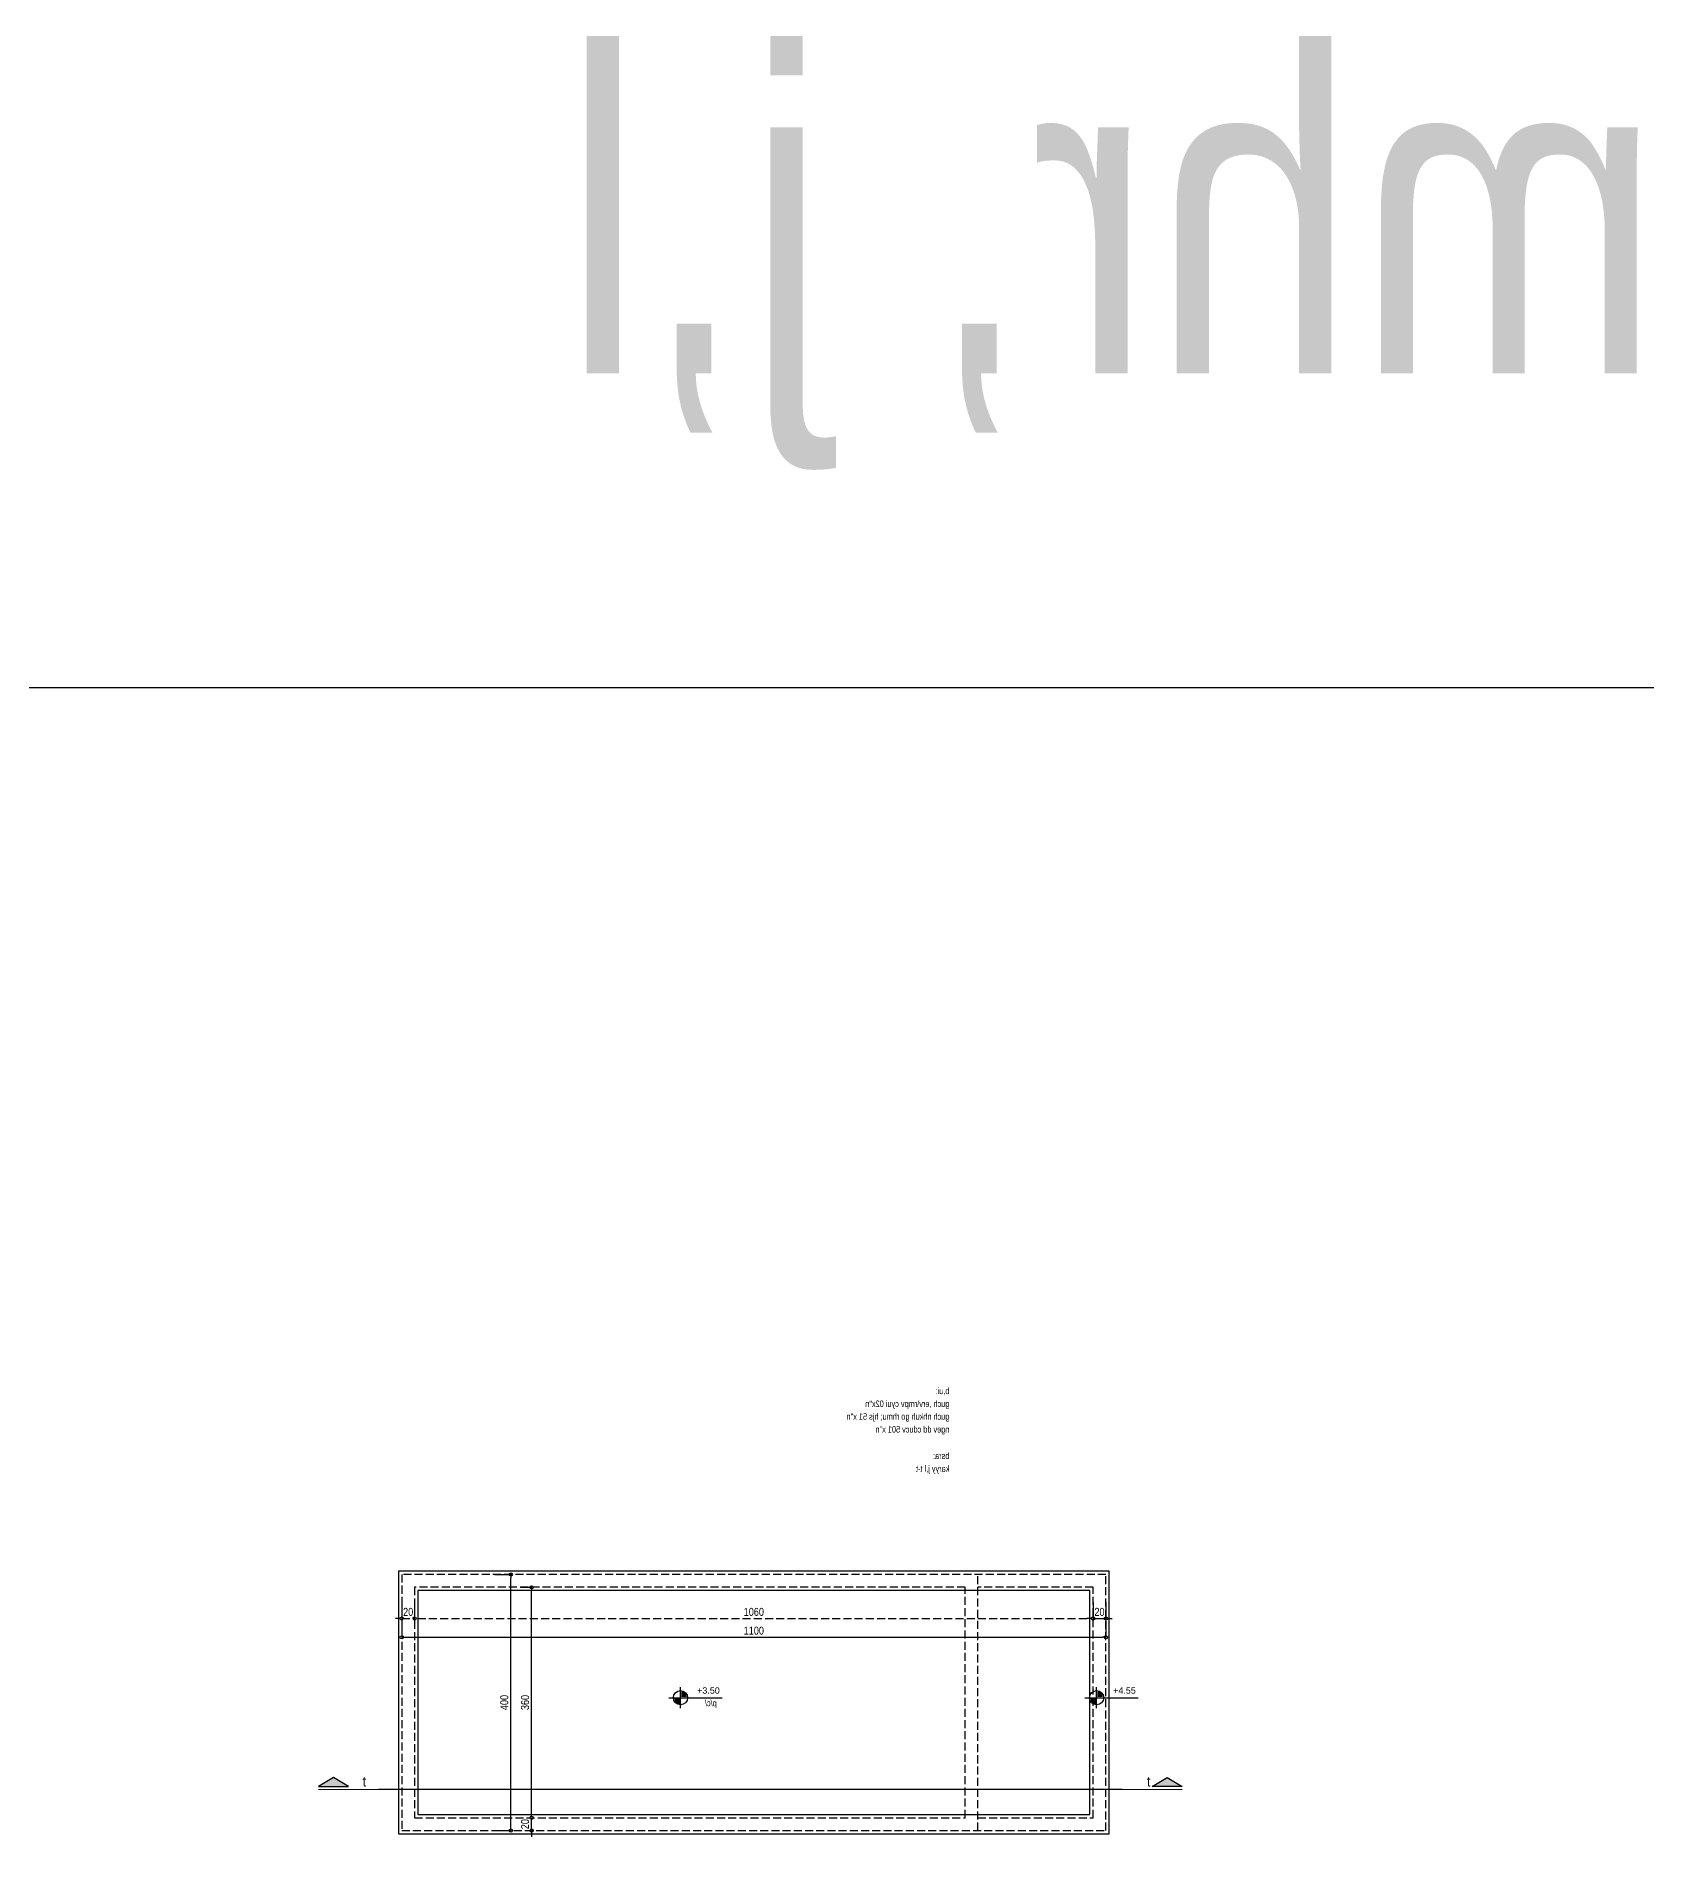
# Model space of a CAD drawing. Header units: millimetres. Extents: x 16987892 to 17014545, y 63475219 to 63484768.
# Drawn here: x 16996983 to 16999499, y 63481946 to 63484768 of the extents above; entities that cross this region are included whole.
import ezdxf

# ---------------------------------------------------------------- set-up
doc = ezdxf.new("R2010")
doc.units = ezdxf.units.MM
doc.header["$LTSCALE"] = 0.01
doc.linetypes.add('HIDDEN', pattern=[3.5, 2.5, -1])
for name, color, linetype in [('DIM 50', 5, 'Continuous'), ('HID-2', 1, 'HIDDEN'), ('Symbols', 1, 'Continuous'), ('Text50', 2, 'Continuous'), ('wall', 2, 'Continuous')]:
    doc.layers.add(name, color=color, linetype=linetype)
doc.styles.add('DIM', font='oron_.shx', dxfattribs={"width": 0.85})
doc.styles.add('MIRYL', font='techno_m')
doc.styles.add('mvt-mirym', font='mvt-mirym.shx')
doc.styles.get("Standard").update_dxf_attribs({"font": 'arial.ttf'})
doc.dimstyles.new('RIKI 1_50', dxfattribs={"dimscale": 5, "dimtxt": 2.5, "dimasz": 1, "dimexe": 0.1, "dimexo": 3, "dimgap": 0.8, "dimtad": 1, "dimdec": 1, "dimrnd": 1, "dimdsep": 46, "dimtxsty": 'DIM', "dimblk": 'DOTBLANK', "dimcen": 0.15, "dimdle": 0.1, "dimclrt": 7, "dimadec": 0, "dimazin": 0, "dimtfac": 1, "dimtdec": 1, "dimtix": 1, "dimtmove": 2, "dimatfit": 3, "dimfxl": 5, "dimfxlon": 1, "dimtolj": 1, "dimarcsym": 0})

# ---------------------------------------------------------------- blocks, each defined once
blk = doc.blocks.new('level')
for p, q in [((-36.4, 0), (129.8, 0)), ((0, -33.1), (0, 33.1))]:
    blk.add_line(p, q)
at = {"const_width": 16.9}
for points in [[(-10.7, -2.3, 0.414214), (-2.3, -10.7, -0.579856)], [(2.3, 10.7, -0.414214), (10.7, 2.3, 0.579856)]]:
    blk.add_lwpolyline(points, format="xyb", dxfattribs=at)
blk.add_circle((0, 0), 22.3)
blk.add_attdef('LEVEL', (51.9, 12.6), '', height=20)
blk = doc.blocks.new('_DotBlank')
at = {"color": 0, "linetype": 'ByBlock', "lineweight": -2}
blk.add_line((-0.5, 0), (-1, 0), dxfattribs=at)
blk.add_circle((0, 0), 0.5, dxfattribs=at)
blk = doc.blocks.new('*D473')
at = {"layer": 'DEFPOINTS', "color": 0, "ltscale": 100, "transparency": 16777216}
for p in [(16997553.9, 63482365.6), (16997724.3, 63482365.6), (16997553.9, 63481965.6)]:
    blk.add_point(p, dxfattribs=at)
at = {"layer": 'DIM 50', "color": 0, "lineweight": -2, "ltscale": 100, "transparency": 16777216}
for p, q in [((16997699.3, 63482365.6), (16997724.8, 63482365.6)), ((16997724.3, 63481970.6), (16997724.3, 63482360.6)), ((16997699.3, 63481965.6), (16997724.8, 63481965.6))]:
    blk.add_line(p, q, dxfattribs=at)
at = {"layer": 'DIM 50', "color": 0, "lineweight": -2, "ltscale": 100, "transparency": 16777216, "xscale": 5, "yscale": 5, "zscale": 5}
for p, rotation in [((16997724.3, 63482365.6), 90), ((16997724.3, 63481965.6), 270)]:
    blk.add_blockref('_DotBlank', p, dxfattribs=dict(at, rotation=rotation))
at = {"layer": 'DIM 50', "color": 7, "ltscale": 100, "transparency": 16777216, "insert": (16997714.1, 63482165.6), "char_height": 12.5, "attachment_point": 5, "rotation": 90, "style": 'DIM'}
blk.add_mtext('\\A1;400', dxfattribs=at)
blk = doc.blocks.new('*D474')
at = {"layer": 'DEFPOINTS', "color": 0, "ltscale": 100, "transparency": 16777216}
for p in [(16997756.8, 63481985.6), (16997759.3, 63481985.6), (16997756.8, 63481965.6)]:
    blk.add_point(p, dxfattribs=at)
at = {"layer": 'DIM 50', "color": 0, "lineweight": -2, "ltscale": 100, "transparency": 16777216}
for p, q in [((16997756.8, 63481985.6), (16997756.3, 63481985.6)), ((16997756.8, 63481990.6), (16997756.8, 63481995.6)), ((16997756.8, 63481965.6), (16997756.8, 63481985.6)), ((16997756.8, 63481965.6), (16997757.3, 63481965.6)), ((16997756.8, 63481960.6), (16997756.8, 63481955.6))]:
    blk.add_line(p, q, dxfattribs=at)
at = {"layer": 'DIM 50', "color": 0, "lineweight": -2, "ltscale": 100, "transparency": 16777216, "xscale": 5, "yscale": 5, "zscale": 5}
for p, rotation in [((16997756.8, 63481985.6), 270), ((16997756.8, 63481965.6), 90)]:
    blk.add_blockref('_DotBlank', p, dxfattribs=dict(at, rotation=rotation))
at = {"layer": 'DIM 50', "color": 7, "ltscale": 100, "transparency": 16777216, "insert": (16997746.5, 63481975.6), "char_height": 12.5, "attachment_point": 5, "rotation": 90, "style": 'DIM'}
blk.add_mtext('\\A1;20', dxfattribs=at)
blk = doc.blocks.new('*D475')
at = {"layer": 'DEFPOINTS', "color": 0, "ltscale": 100, "transparency": 16777216}
for p in [(16997724.3, 63482345.6), (16997756.8, 63482345.6), (16997759.3, 63481985.6)]:
    blk.add_point(p, dxfattribs=at)
at = {"layer": 'DIM 50', "color": 0, "lineweight": -2, "ltscale": 100, "transparency": 16777216}
for p, q in [((16997739.3, 63482345.6), (16997757.3, 63482345.6)), ((16997756.8, 63481990.6), (16997756.8, 63482340.6)), ((16997756.8, 63481985.6), (16997756.3, 63481985.6))]:
    blk.add_line(p, q, dxfattribs=at)
at = {"layer": 'DIM 50', "color": 0, "lineweight": -2, "ltscale": 100, "transparency": 16777216, "xscale": 5, "yscale": 5, "zscale": 5}
for p, rotation in [((16997756.8, 63482345.6), 90), ((16997756.8, 63481985.6), 270)]:
    blk.add_blockref('_DotBlank', p, dxfattribs=dict(at, rotation=rotation))
at = {"layer": 'DIM 50', "color": 7, "ltscale": 100, "transparency": 16777216, "insert": (16997746.5, 63482165.6), "char_height": 12.5, "attachment_point": 5, "rotation": 90, "style": 'DIM'}
blk.add_mtext('\\A1;360', dxfattribs=at)
blk = doc.blocks.new('*D476')
at = {"layer": 'DEFPOINTS', "color": 0, "ltscale": 500, "transparency": 16777216}
for p in [(16997553.9, 63482365.6), (16997573.9, 63482345.6), (16997573.9, 63482296.8)]:
    blk.add_point(p, dxfattribs=at)
at = {"layer": 'HID-2', "color": 0, "lineweight": -2, "ltscale": 500, "transparency": 16777216}
for p, q in [((16997553.9, 63482321.8), (16997553.9, 63482296.3)), ((16997573.9, 63482321.8), (16997573.9, 63482296.3)), ((16997548.9, 63482296.8), (16997543.9, 63482296.8)), ((16997553.9, 63482296.8), (16997573.9, 63482296.8)), ((16997578.9, 63482296.8), (16997583.9, 63482296.8))]:
    blk.add_line(p, q, dxfattribs=at)
at = {"layer": 'HID-2', "color": 0, "lineweight": -2, "ltscale": 500, "transparency": 16777216, "xscale": 5, "yscale": 5, "zscale": 5}
blk.add_blockref('_DotBlank', (16997553.9, 63482296.8), dxfattribs=at)
at = {"layer": 'HID-2', "color": 0, "lineweight": -2, "ltscale": 500, "transparency": 16777216, "xscale": 5, "yscale": 5, "zscale": 5, "rotation": 180}
blk.add_blockref('_DotBlank', (16997573.9, 63482296.8), dxfattribs=at)
at = {"layer": 'HID-2', "color": 7, "ltscale": 500, "transparency": 16777216, "insert": (16997563.9, 63482307.1), "char_height": 12.5, "attachment_point": 5, "style": 'DIM'}
blk.add_mtext('\\A1;20', dxfattribs=at)
blk = doc.blocks.new('*D477')
at = {"layer": 'DEFPOINTS', "color": 0, "ltscale": 500, "transparency": 16777216}
for p in [(16997573.9, 63482345.6), (16998633.9, 63482345.6), (16998633.9, 63482296.8)]:
    blk.add_point(p, dxfattribs=at)
at = {"layer": 'HID-2', "color": 0, "lineweight": -2, "ltscale": 500, "transparency": 16777216}
for p, q in [((16997573.9, 63482321.8), (16997573.9, 63482296.3)), ((16998633.9, 63482321.8), (16998633.9, 63482296.3)), ((16997578.9, 63482296.8), (16998628.9, 63482296.8))]:
    blk.add_line(p, q, dxfattribs=at)
at = {"layer": 'HID-2', "color": 0, "lineweight": -2, "ltscale": 500, "transparency": 16777216, "xscale": 5, "yscale": 5, "zscale": 5, "rotation": 180}
blk.add_blockref('_DotBlank', (16997573.9, 63482296.8), dxfattribs=at)
at = {"layer": 'HID-2', "color": 0, "lineweight": -2, "ltscale": 500, "transparency": 16777216, "xscale": 5, "yscale": 5, "zscale": 5}
blk.add_blockref('_DotBlank', (16998633.9, 63482296.8), dxfattribs=at)
at = {"layer": 'HID-2', "color": 7, "ltscale": 500, "transparency": 16777216, "insert": (16998103.9, 63482307.1), "char_height": 12.5, "attachment_point": 5, "style": 'DIM'}
blk.add_mtext('\\A1;1060', dxfattribs=at)
blk = doc.blocks.new('*D478')
at = {"layer": 'DEFPOINTS', "color": 0, "ltscale": 100, "transparency": 16777216}
for p in [(16998653.9, 63482365.6), (16998633.9, 63482345.6), (16998653.9, 63482296.8)]:
    blk.add_point(p, dxfattribs=at)
at = {"layer": 'DIM 50', "color": 0, "lineweight": -2, "ltscale": 100, "transparency": 16777216}
for p, q in [((16998633.9, 63482321.8), (16998633.9, 63482296.3)), ((16998653.9, 63482321.8), (16998653.9, 63482296.3)), ((16998628.9, 63482296.8), (16998623.9, 63482296.8)), ((16998633.9, 63482296.8), (16998653.9, 63482296.8)), ((16998658.9, 63482296.8), (16998663.9, 63482296.8))]:
    blk.add_line(p, q, dxfattribs=at)
at = {"layer": 'DIM 50', "color": 0, "lineweight": -2, "ltscale": 100, "transparency": 16777216, "xscale": 5, "yscale": 5, "zscale": 5}
blk.add_blockref('_DotBlank', (16998633.9, 63482296.8), dxfattribs=at)
at = {"layer": 'DIM 50', "color": 0, "lineweight": -2, "ltscale": 100, "transparency": 16777216, "xscale": 5, "yscale": 5, "zscale": 5, "rotation": 180}
blk.add_blockref('_DotBlank', (16998653.9, 63482296.8), dxfattribs=at)
at = {"layer": 'DIM 50', "color": 7, "ltscale": 100, "transparency": 16777216, "insert": (16998643.9, 63482307.1), "char_height": 12.5, "attachment_point": 5, "style": 'DIM'}
blk.add_mtext('\\A1;20', dxfattribs=at)
blk = doc.blocks.new('*D479')
at = {"layer": 'DEFPOINTS', "color": 0, "ltscale": 100, "transparency": 16777216}
for p in [(16997553.9, 63482365.6), (16998653.9, 63482365.6), (16998653.9, 63482267.5)]:
    blk.add_point(p, dxfattribs=at)
at = {"layer": 'DIM 50', "color": 0, "lineweight": -2, "ltscale": 100, "transparency": 16777216}
for p, q in [((16997553.9, 63482292.5), (16997553.9, 63482267)), ((16998653.9, 63482292.5), (16998653.9, 63482267)), ((16997558.9, 63482267.5), (16998648.9, 63482267.5))]:
    blk.add_line(p, q, dxfattribs=at)
at = {"layer": 'DIM 50', "color": 0, "lineweight": -2, "ltscale": 100, "transparency": 16777216, "xscale": 5, "yscale": 5, "zscale": 5, "rotation": 180}
blk.add_blockref('_DotBlank', (16997553.9, 63482267.5), dxfattribs=at)
at = {"layer": 'DIM 50', "color": 0, "lineweight": -2, "ltscale": 100, "transparency": 16777216, "xscale": 5, "yscale": 5, "zscale": 5}
blk.add_blockref('_DotBlank', (16998653.9, 63482267.5), dxfattribs=at)
at = {"layer": 'DIM 50', "color": 7, "ltscale": 100, "transparency": 16777216, "insert": (16998103.9, 63482277.8), "char_height": 12.5, "attachment_point": 5, "style": 'DIM'}
blk.add_mtext('\\A1;1100', dxfattribs=at)
blk = doc.blocks.new('sec')
h = blk.add_hatch(color=256)
h.dxf.hatch_style = 1
h.paths.add_polyline_path([(1000, 50), (750, 200), (500, 50)])
for p, q in [((500, 50), (750, 200)), ((1000, 50), (500, 50)), ((750, 200), (1000, 50))]:
    blk.add_line(p, q)
at = {"const_width": 20}
blk.add_lwpolyline([(0, 0), (1000, 0)], dxfattribs=at)

msp = doc.modelspace()

# ---------------------------------------------------------------- linework, layer by layer
at = {"layer": 'HID-2', "ltscale": 500}
for p, q in [((16997553.88, 63482365.61), (16997553.88, 63481965.61)), ((16998653.88, 63482365.61), (16997553.88, 63482365.61)), ((16998453.88, 63481965.61), (16998453.88, 63482365.61)), ((16998653.88, 63481965.61), (16998653.88, 63482365.61)), ((16997573.88, 63482345.61), (16997573.88, 63481985.61)), ((16998433.88, 63482345.61), (16997573.88, 63482345.61)), ((16998433.88, 63481985.61), (16998433.88, 63482345.61)), ((16998633.88, 63482345.61), (16998453.88, 63482345.61)), ((16998633.88, 63481985.61), (16998633.88, 63482345.61)), ((16997573.88, 63481985.61), (16998433.88, 63481985.61)), ((16998453.88, 63481985.61), (16998633.88, 63481985.61)), ((16997553.88, 63481965.61), (16998653.88, 63481965.61))]:
    msp.add_line(p, q, dxfattribs=at)
at = {"layer": 'Symbols', "ltscale": 100}
msp.add_line((16998679.46, 63482029.83), (16997517.47, 63482029.83), dxfattribs=at)
at = {"layer": 'wall', "ltscale": 100}
for p, q in [((16997548.88, 63482370.61), (16997548.88, 63481960.61)), ((16998658.88, 63482370.61), (16997548.88, 63482370.61)), ((16998658.88, 63481960.61), (16998658.88, 63482370.61)), ((16997578.88, 63482340.61), (16997578.88, 63481990.61)), ((16998628.88, 63482340.61), (16997578.88, 63482340.61)), ((16998628.88, 63481990.61), (16998628.88, 63482340.61)), ((16997578.88, 63481990.61), (16998628.88, 63481990.61)), ((16997548.88, 63481960.61), (16998658.88, 63481960.61))]:
    msp.add_line(p, q, dxfattribs=at)
msp.add_lwpolyline([(16992892.94, 63479455.8), (16987892.31, 63479455.8), (16987892.31, 63483750.93), (17002015.49, 63483750.93), (17002015.49, 63479455.8)], dxfattribs=at)

# ---------------------------------------------------------------- block references
at = {"layer": 'Symbols', "xscale": -0.09375, "yscale": 0.09375, "zscale": 0.09375, "rotation": 359.9999999999438}
msp.add_blockref('sec', (16997517.47, 63482029.83), dxfattribs=at)
at = {"layer": 'Symbols', "xscale": 0.09375, "yscale": 0.09375, "zscale": 0.09375}
msp.add_blockref('sec', (16998679.46, 63482029.83), dxfattribs=at)
at = {"layer": 'Text50', "xscale": 0.4999999999999999, "yscale": 0.4999999999999999, "zscale": 0.4999999999999999}
for p, values in [((16997989.37, 63482173.09), {'LEVEL': '+3.50'}), ((16998639.36, 63482173.09), {'LEVEL': '+4.55'})]:
    msp.add_blockref('level', p, dxfattribs=at).add_auto_attribs(values)

# ---------------------------------------------------------------- texts
at = {"layer": 'Symbols', "style": 'mvt-mirym'}
for p in [(16997492.57, 63482034.51), (16998717.9, 63482034.51)]:
    msp.add_text('t', height=15.62, dxfattribs=at).set_placement(p)
at = {"layer": 'Text50', "style": 'MIRYL', "text_generation_flag": 2}
for s, height, p in [('akcrho chmhr, j,l', 500, (17002006.22, 63484241.69)), ('b,ui:', 10, (16998409.44, 63482647.28)), ('guch nhkuh go rhmu; hjs 51 x"n', 10, (16998409.44, 63482607.28)), ('guch ,erv\\rmpv cyui 02x"n', 10, (16998409.44, 63482627.28)), ('ngev dd cducv 501 x"n', 10, (16998409.44, 63482587.28)), ('karyy j,l t-t', 10, (16998409.44, 63482525.92)), ('bsra:', 10, (16998409.44, 63482545.92)), ('p/c/', 10, (16998045.84, 63482159.97))]:
    msp.add_text(s, height=height, rotation=360, dxfattribs=at).set_placement(p)

# ---------------------------------------------------------------- dimensions: what is measured, and where the dimension line sits
at = {"layer": 'DIM 50', "ltscale": 100}
for base, p1, picture, middle in [((16998653.88, 63482267.54), (16997553.88, 63482365.61), '*D479', (16998103.88, 63482277.79)), ((16998653.88, 63482296.8), (16998633.88, 63482345.61), '*D478', (16998643.88, 63482307.05))]:
    dim = msp.add_linear_dim(base=base, p1=p1, p2=(16998653.88, 63482365.61), dimstyle='RIKI 1_50', dxfattribs=at)
    dim.commit()
    dim.dimension.update_dxf_attribs({"geometry": picture, "text_midpoint": middle})
for base, p1, p2, picture, middle in [((16997724.34, 63482365.61), (16997553.88, 63481965.61), (16997553.88, 63482365.61), '*D473', (16997714.09, 63482165.61)), ((16997756.79, 63482345.61), (16997759.29, 63481985.61), (16997724.34, 63482345.61), '*D475', (16997746.54, 63482165.61)), ((16997756.79, 63481985.61), (16997756.79, 63481965.61), (16997759.29, 63481985.61), '*D474', (16997746.54, 63481975.61))]:
    dim = msp.add_linear_dim(base=base, p1=p1, p2=p2, angle=90, dimstyle='RIKI 1_50', dxfattribs=at)
    dim.commit()
    dim.dimension.update_dxf_attribs({"geometry": picture, "text_midpoint": middle})
at = {"layer": 'HID-2', "ltscale": 500}
for base, p1, p2, picture, middle in [((16997573.88, 63482296.8), (16997553.88, 63482365.61), (16997573.88, 63482345.61), '*D476', (16997563.88, 63482307.05)), ((16998633.88, 63482296.8), (16997573.88, 63482345.61), (16998633.88, 63482345.61), '*D477', (16998103.88, 63482307.05))]:
    dim = msp.add_linear_dim(base=base, p1=p1, p2=p2, dimstyle='RIKI 1_50', dxfattribs=at)
    dim.commit()
    dim.dimension.update_dxf_attribs({"geometry": picture, "text_midpoint": middle})

doc.saveas('drawing.dxf')
